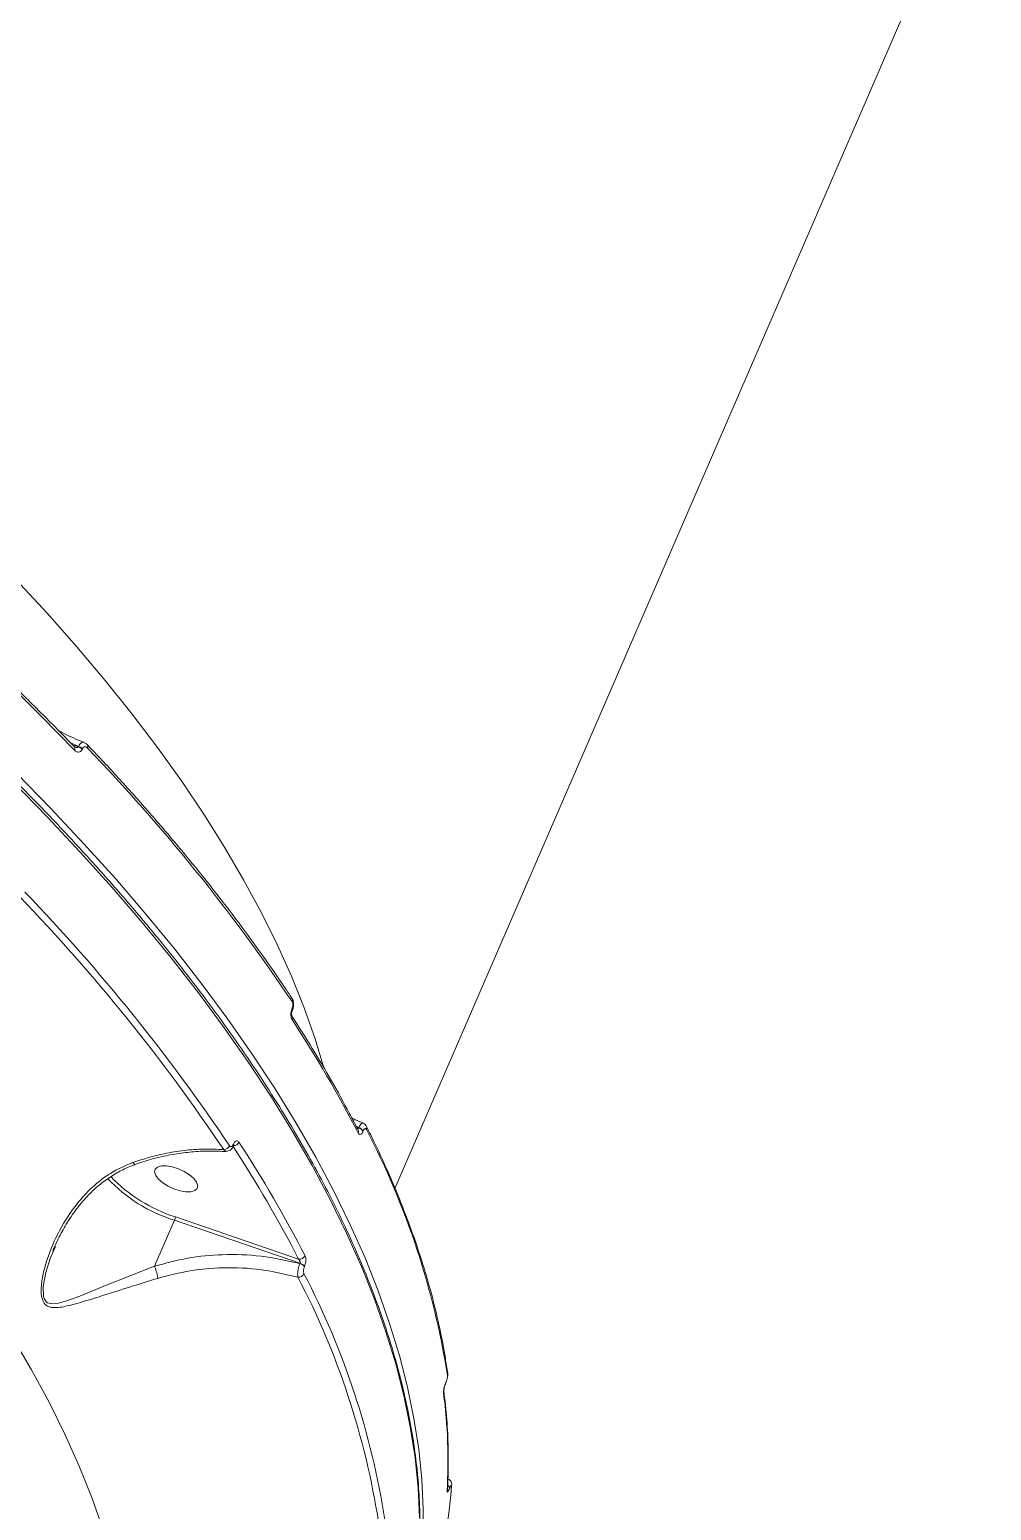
# Model space of a CAD drawing. Header units: millimetres. Extents: x -11024 to 8278, y -7837 to 5770.
# Drawn here: x 4329.5 to 4517.3, y 1737.1 to 2026.2 of the extents above; entities that cross this region are included whole.
import ezdxf

# ---------------------------------------------------------------- set-up
doc = ezdxf.new("R2010")
doc.units = ezdxf.units.MM
doc.layers.add('DIKOM_ОБЪЕКТ', color=7, linetype='Continuous')

msp = doc.modelspace()

# ---------------------------------------------------------------- linework, layer by layer
at = {"layer": 'DIKOM_ОБЪЕКТ', "color": 7, "linetype": 'Continuous', "lineweight": 15}
for p, q in [((4400.861, 1799.898), (4517.313, 2068.79)), ((4339.097, 1886.226), (4337.443, 1886.99)), ((4337.87, 1886.55), (4339.06, 1886.14)), ((4339.06, 1886.14), (4339.097, 1886.226)), ((4339.848, 1885.774), (4339.811, 1885.689)), ((4380.757, 1834.959), (4380.777, 1835.005)), ((4380.815, 1834.671), (4380.834, 1834.716)), ((4393.783, 1811.8), (4393.297, 1812.049)), ((4393.398, 1811.856), (4393.755, 1811.734)), ((4393.755, 1811.734), (4393.783, 1811.8)), ((4394.669, 1811.169), (4394.64, 1811.104)), ((4369.3, 1808.504), (4369.32, 1808.55)), ((4369.358, 1808.215), (4369.377, 1808.261)), ((4353.923, 1784.723), (4357.815, 1793.709)), ((4382.317, 1785.325), (4357.815, 1793.709)), ((4357.997, 1794.354), (4382.056, 1786.122)), ((4334.572, 1788.572), (4334.113, 1787.554)), ((4382.289, 1785.259), (4382.317, 1785.325)), ((4383.203, 1784.694), (4383.174, 1784.628)), ((4410.773, 1761.888), (4410.802, 1761.954)), ((4410.787, 1762.004), (4410.815, 1762.069)), ((4411.107, 1741.091), (4411.108, 1741.092)), ((4411.554, 1741.415), (4411.534, 1741.369))]:
    msp.add_line(p, q, dxfattribs=at)
at = {"layer": 'DIKOM_ОБЪЕКТ', "color": 7, "linetype": 'Continuous', "lineweight": 15, "flags": 128}
for points in [[(4326.833, 1918.784), (4332.934, 1912.204), (4338.757, 1905.627), (4344.297, 1899.06), (4349.549, 1892.507), (4354.508, 1885.975), (4359.168, 1879.47), (4363.527, 1872.999), (4367.58, 1866.566), (4371.323, 1860.179), (4374.753, 1853.843), (4377.865, 1847.565), (4380.659, 1841.349), (4383.13, 1835.201), (4385.278, 1829.128), (4387.004, 1823.472)], [(4338.269, 1885.501), (4335.056, 1888.811), (4331.782, 1892.12), (4328.446, 1895.426), (4325.05, 1898.729), (4321.594, 1902.028), (4318.08, 1905.323), (4314.506, 1908.612), (4310.876, 1911.896)], [(4405.662, 1735.668), (4405.391, 1741.463), (4404.791, 1747.364), (4403.861, 1753.365), (4402.602, 1759.461), (4401.015, 1765.648), (4399.102, 1771.919), (4396.865, 1778.27), (4394.304, 1784.696), (4391.422, 1791.19), (4388.222, 1797.748), (4384.706, 1804.363), (4380.878, 1811.031), (4376.74, 1817.746), (4372.296, 1824.502), (4367.55, 1831.293), (4362.506, 1838.114), (4357.167, 1844.959), (4351.539, 1851.821), (4345.627, 1858.696), (4339.434, 1865.578), (4332.967, 1872.461), (4326.231, 1879.338)], [(4326.945, 1880.989), (4333.682, 1874.112), (4340.149, 1867.229), (4346.342, 1860.347), (4352.254, 1853.472), (4357.882, 1846.609), (4363.221, 1839.764), (4368.265, 1832.943), (4373.011, 1826.152), (4377.455, 1819.396), (4381.593, 1812.682), (4385.421, 1806.014), (4388.937, 1799.398), (4392.137, 1792.84), (4395.019, 1786.346), (4397.579, 1779.921), (4399.817, 1773.57), (4401.73, 1767.298), (4403.317, 1761.112), (4404.576, 1755.015), (4405.506, 1749.014), (4406.106, 1743.114), (4406.376, 1737.318), (4406.377, 1733.762)], [(4358.912, 1799.463), (4360.045, 1799.272), (4361.024, 1799.285), (4361.77, 1799.501), (4362.223, 1799.903), (4362.345, 1800.458), (4362.127, 1801.122), (4361.586, 1801.839), (4360.767, 1802.553), (4359.735, 1803.206), (4358.574, 1803.744), (4357.379, 1804.123), (4356.246, 1804.315), (4355.267, 1804.301), (4354.521, 1804.085), (4354.068, 1803.683), (4353.946, 1803.128), (4354.164, 1802.465), (4354.705, 1801.747), (4355.524, 1801.033), (4356.556, 1800.381), (4357.716, 1799.843), (4358.912, 1799.463)], [(4334.113, 1787.554), (4333.515, 1786.227), (4332.688, 1783.531), (4332.186, 1780.791), (4332.256, 1778.787), (4332.363, 1778.433), (4332.821, 1777.744), (4333.001, 1777.611), (4333.934, 1777.355), (4335.192, 1777.492), (4336.569, 1777.878), (4339.332, 1778.912), (4344.018, 1780.84), (4349.274, 1782.948), (4353.922, 1784.72), (4353.923, 1784.721), (4353.923, 1784.721)], [(4343.852, 1733.475), (4341.705, 1739.548), (4339.234, 1745.696), (4336.44, 1751.912), (4333.327, 1758.191), (4329.898, 1764.527), (4326.155, 1770.914)], [(4410.772, 1761.886), (4410.786, 1761.93), (4410.787, 1762.004)], [(4410.803, 1761.957), (4410.814, 1761.996), (4410.815, 1762.069)], [(4411.107, 1741.089), (4411.095, 1740.988), (4411.043, 1740.82)], [(4411.945, 1742.051), (4411.931, 1741.944), (4411.881, 1741.785)]]:
    msp.add_lwpolyline(points, dxfattribs=at)
at = {"layer": 'DIKOM_ОБЪЕКТ', "color": 7, "linetype": 'Continuous', "lineweight": 15}
for centre, radius, start, end in [((4337.722, 1885.809), 0.628, 330.56439, 36.03625), ((4338.458, 1884.288), 1.947, 45.97522, 71.99574), ((4338.495, 1884.375), 1.946, 45.95179, 71.99247), ((4340.305, 1886.205), 0.607, 329.3264, 37.38999), ((4080.074, 1634.641), 362.106, 33.85956, 43.93713), ((4067.391, 1606.205), 361.305, 33.85945, 43.93708), ((4067.902, 1606.501), 362.075, 33.85898, 43.93744), ((4380.152, 1836.698), 0.689, 333.59746, 30.67853), ((4380.151, 1833.195), 0.687, 333.48801, 30.59092), ((4380.521, 1834.762), 0.308, 342.24974, 39.82772), ((4380.538, 1834.807), 0.31, 342.88079, 39.62987), ((4176.086, 1698.904), 244.634, 27.19797, 33.20895), ((4393.02, 1811.025), 0.72, 334.73448, 25.57475), ((4393.32, 1810.187), 1.607, 34.76286, 74.31658), ((4393.348, 1810.251), 1.609, 34.78805, 74.29139), ((4394.657, 1811.731), 0.711, 334.39788, 25.91147), ((4257.036, 1739.337), 155.926, 8.87049, 27.53645), ((4367.442, 1808.755), 1.246, 269.02079, 335.2134), ((4165.058, 1674.614), 243.972, 27.19712, 33.21002), ((4369.061, 1808.307), 0.31, 343.02654, 39.61155), ((4369.083, 1808.353), 0.308, 342.05452, 39.78951), ((4369.267, 1809.48), 1.25, 274.52559, 335.11411), ((4165.671, 1674.942), 244.691, 27.19839, 33.208), ((4366.617, 1822.319), 29.933, 223.09778, 252.89785), ((4367.271, 1823.289), 30.384, 223.90599, 252.22953), ((4355.829, 1794.618), 2.184, 335.38841, 353.05093), ((4382.239, 1787.289), 1.181, 261.12035, 334.68825), ((4381.853, 1783.71), 1.609, 34.78896, 74.29048), ((4381.879, 1783.773), 1.613, 34.8363, 74.24314), ((4382.035, 1783.773), 1.182, 264.31655, 334.56303), ((4243.955, 1710.666), 155.588, 8.87099, 27.53612), ((4244.832, 1711.175), 155.935, 8.87104, 27.5359), ((4410.386, 1763.695), 0.777, 336.18461, 7.71986), ((4409.635, 1760.31), 0.783, 336.29749, 7.21081), ((4308.685, 1746.731), 102.529, 356.69526, 7.43347), ((4328.329, 1747.534), 83.75, 336.76594, 356.06344), ((4410.826, 1741.252), 0.718, 9.41329, 62.77543), ((4410.833, 1741.293), 0.731, 9.61268, 63.69953)]:
    msp.add_arc(centre, radius, start, end, dxfattribs=at)
for points, knots in [([(4405.714, 1733.315), (4405.726, 1733.732), (4405.788, 1735.939), (4405.608, 1740.034), (4405.161, 1745.598), (4404.395, 1751.262), (4403.34, 1757.011), (4401.989, 1762.843), (4400.346, 1768.753), (4398.409, 1774.736), (4396.183, 1780.788), (4393.668, 1786.904), (4390.866, 1793.079), (4387.779, 1799.309), (4384.411, 1805.589), (4380.762, 1811.914), (4376.837, 1818.279), (4372.639, 1824.679), (4368.17, 1831.11), (4363.434, 1837.567), (4358.435, 1844.045), (4353.176, 1850.539), (4347.662, 1857.045), (4341.897, 1863.558), (4335.885, 1870.072), (4329.63, 1876.582), (4323.138, 1883.085), (4316.414, 1889.575), (4309.461, 1896.047), (4302.287, 1902.498), (4294.895, 1908.92), (4287.292, 1915.311), (4279.483, 1921.664), (4271.475, 1927.977), (4263.272, 1934.243), (4254.882, 1940.457), (4246.311, 1946.617), (4237.564, 1952.716), (4228.65, 1958.75), (4219.573, 1964.715), (4210.343, 1970.607), (4200.964, 1976.42), (4191.444, 1982.151), (4181.79, 1987.794), (4172.011, 1993.348), (4162.111, 1998.804), (4153.216, 2003.572), (4147.598, 2006.494), (4145.35, 2007.663)], [0, 0, 0, 0, 0.0051791, 0.0273899, 0.049613, 0.0718475, 0.0940928, 0.1163474, 0.1386105, 0.1608802, 0.1831555, 0.2054353, 0.2277182, 0.2500033, 0.2722902, 0.294578, 0.3168659, 0.3391542, 0.3614417, 0.3837286, 0.4060148, 0.4282998, 0.4505841, 0.4728672, 0.4951492, 0.5174302, 0.5397099, 0.561989, 0.5842664, 0.6065435, 0.6288197, 0.6510947, 0.6733691, 0.6956425, 0.7179154, 0.7401874, 0.7624591, 0.7847299, 0.8070003, 0.8292698, 0.8515395, 0.8738084, 0.8960771, 0.9183452, 0.9406131, 0.9628804, 0.985148, 1, 1, 1, 1]), ([(4338.23, 1886.179), (4337.126, 1887.32), (4333.925, 1890.631), (4328.444, 1896.106), (4321.711, 1902.596), (4315.82, 1908.081), (4312.141, 1911.397), (4310.848, 1912.564)], [0, 0, 0, 0, 0.1293311, 0.3751352, 0.6209357, 0.8667235, 1, 1, 1, 1]), ([(4340.161, 1887.022), (4339.965, 1887.096), (4338.427, 1887.682), (4336.764, 1888.447), (4335.357, 1889.218), (4335.193, 1889.307)], [0, 0, 0, 0, 0.1138958, 0.8968292, 1, 1, 1, 1]), ([(4338.317, 1886.104), (4338.318, 1886.101), (4338.322, 1886.096), (4338.258, 1886.16), (4338.226, 1886.191)], [0, 0, 0, 0, 0.5108417, 1, 1, 1, 1]), ([(4339.811, 1885.689), (4339.785, 1885.633), (4339.691, 1885.44), (4339.46, 1885.208), (4339.107, 1885.087), (4338.685, 1885.148), (4338.416, 1885.376), (4338.269, 1885.501)], [0, 0, 0, 0, 0.0796619, 0.2757592, 0.4707823, 0.7105231, 1, 1, 1, 1]), ([(4338.333, 1886.1), (4338.431, 1886.068), (4338.608, 1886.012), (4338.822, 1886.002), (4338.954, 1886.036), (4339.024, 1886.079), (4339.049, 1886.122), (4339.06, 1886.14)], [0, 0, 0, 0, 0.381816, 0.680865, 0.8047072, 0.9178355, 1, 1, 1, 1]), ([(4339.097, 1886.226), (4339.134, 1886.299), (4339.258, 1886.54), (4339.503, 1886.852), (4339.824, 1887.045), (4340.054, 1887.095), (4340.15, 1887.012), (4340.155, 1887.008)], [0, 0, 0, 0, 0.1225692, 0.4033027, 0.6724605, 0.9838857, 1, 1, 1, 1]), ([(4340.827, 1885.895), (4340.73, 1885.978), (4340.558, 1886.125), (4340.289, 1886.161), (4340.07, 1886.082), (4339.926, 1885.933), (4339.866, 1885.811), (4339.848, 1885.774)], [0, 0, 0, 0, 0.3026025, 0.5346402, 0.7254472, 0.9170544, 1, 1, 1, 1]), ([(4340.777, 1886.561), (4340.725, 1886.622), (4340.557, 1886.82), (4340.317, 1886.925), (4340.151, 1886.998)], [0, 0, 0, 0, 0.307957, 1, 1, 1, 1]), ([(4380.744, 1837.049), (4379.996, 1838.173), (4377.824, 1841.433), (4374.023, 1846.852), (4369.255, 1853.312), (4364.221, 1859.792), (4358.93, 1866.288), (4353.383, 1872.795), (4347.687, 1879.194), (4343.432, 1883.787), (4341.134, 1886.208), (4340.788, 1886.573)], [0, 0, 0, 0, 0.0688532, 0.1997293, 0.3306033, 0.4614724, 0.5923352, 0.7231926, 0.8540434, 0.978002, 1, 1, 1, 1]), ([(4380.834, 1834.715), (4380.834, 1834.715), (4380.939, 1834.926), (4381.064, 1835.44), (4381.07, 1836.223), (4380.945, 1836.778), (4380.758, 1837.012), (4380.734, 1837.043)], [0, 0, 0, 0, 0.0006851, 0.3035026, 0.6108932, 0.9486555, 1, 1, 1, 1]), ([(4380.777, 1835.005), (4380.802, 1835.069), (4380.864, 1835.231), (4380.921, 1835.531), (4380.929, 1835.867), (4380.881, 1836.176), (4380.806, 1836.32), (4380.769, 1836.391)], [0, 0, 0, 0, 0.1422514, 0.3570597, 0.5716273, 0.7857203, 1, 1, 1, 1]), ([(4380.766, 1832.888), (4380.711, 1832.995), (4380.601, 1833.21), (4380.53, 1833.673), (4380.542, 1834.176), (4380.627, 1834.624), (4380.72, 1834.864), (4380.757, 1834.959)], [0, 0, 0, 0, 0.2150547, 0.4300364, 0.6447147, 0.8592031, 1, 1, 1, 1]), ([(4380.742, 1833.546), (4380.742, 1833.547), (4380.74, 1833.548), (4380.714, 1833.617), (4380.687, 1833.751), (4380.673, 1833.95), (4380.686, 1834.195), (4380.733, 1834.441), (4380.785, 1834.607), (4380.811, 1834.66), (4380.815, 1834.667)], [0, 0, 0, 0, 0.0839414, 0.1948924, 0.3338208, 0.4742504, 0.6404881, 0.8192627, 0.9761937, 1, 1, 1, 1]), ([(4393.67, 1811.336), (4393.102, 1812.433), (4391.455, 1815.616), (4388.51, 1820.922), (4384.789, 1827.227), (4382.084, 1831.45), (4380.742, 1833.544)], [0, 0, 0, 0, 0.1499053, 0.4348018, 0.7197096, 1, 1, 1, 1]), ([(4394.66, 1812.697), (4394.136, 1812.898), (4393.378, 1813.189), (4392.668, 1813.561), (4392.449, 1813.676)], [0, 0, 0, 0, 0.6908205, 1, 1, 1, 1]), ([(4393.783, 1811.8), (4393.83, 1811.892), (4393.965, 1812.157), (4394.204, 1812.49), (4394.461, 1812.706), (4394.586, 1812.668), (4394.642, 1812.65)], [0, 0, 0, 0, 0.1549493, 0.446309, 0.7504292, 1, 1, 1, 1]), ([(4393.349, 1811.586), (4393.388, 1811.573), (4393.475, 1811.543), (4393.598, 1811.565), (4393.679, 1811.622), (4393.726, 1811.677), (4393.743, 1811.711), (4393.755, 1811.734)], [0, 0, 0, 0, 0.2527999, 0.5777078, 0.7937344, 0.8614962, 1, 1, 1, 1]), ([(4394.64, 1811.104), (4394.608, 1811.034), (4394.512, 1810.83), (4394.318, 1810.574), (4394.076, 1810.43), (4393.843, 1810.463), (4393.728, 1810.633), (4393.671, 1810.718)], [0, 0, 0, 0, 0.1082591, 0.3204246, 0.5430508, 0.7715873, 1, 1, 1, 1]), ([(4395.282, 1812.033), (4395.258, 1812.091), (4395.177, 1812.284), (4394.955, 1812.521), (4394.724, 1812.616), (4394.637, 1812.651)], [0, 0, 0, 0, 0.2077825, 0.7022115, 1, 1, 1, 1]), ([(4395.298, 1811.424), (4395.262, 1811.479), (4395.188, 1811.591), (4395.037, 1811.612), (4394.879, 1811.518), (4394.753, 1811.35), (4394.691, 1811.216), (4394.669, 1811.169)], [0, 0, 0, 0, 0.2288674, 0.4578084, 0.6785483, 0.8883744, 1, 1, 1, 1]), ([(4411.156, 1763.8), (4411.01, 1764.799), (4410.586, 1767.694), (4409.659, 1772.549), (4408.28, 1778.389), (4406.603, 1784.307), (4404.636, 1790.298), (4402.378, 1796.357), (4399.829, 1802.48), (4397.438, 1807.715), (4395.855, 1810.915), (4395.298, 1812.039)], [0, 0, 0, 0, 0.0652928, 0.1891255, 0.312992, 0.4369047, 0.5608538, 0.6848344, 0.8088359, 0.9328562, 1, 1, 1, 1]), ([(4349.718, 1805.013), (4351.753, 1805.638), (4355.068, 1806.657), (4359.696, 1807.372), (4363.589, 1807.678), (4366.128, 1807.566), (4367.421, 1807.508)], [0, 0, 0, 0, 0.3422142, 0.5572641, 0.7746008, 1, 1, 1, 1]), ([(4350.1, 1804.6), (4350.622, 1804.786), (4352.232, 1805.359), (4354.975, 1806.065), (4358.303, 1806.725), (4361.63, 1807.118), (4364.841, 1807.277), (4366.891, 1807.171), (4367.873, 1807.12)], [0, 0, 0, 0, 0.0878551, 0.2709857, 0.4556357, 0.6415068, 0.8281413, 1, 1, 1, 1]), ([(4367.878, 1807.202), (4367.814, 1807.205), (4367.643, 1807.213), (4367.506, 1807.395), (4367.421, 1807.508)], [0, 0, 0, 0, 0.3761811, 1, 1, 1, 1]), ([(4367.898, 1807.181), (4368.053, 1807.184), (4368.358, 1807.191), (4368.767, 1807.413), (4369.117, 1807.743), (4369.271, 1808.052), (4369.353, 1808.216)], [0, 0, 0, 0, 0.2386928, 0.4690431, 0.7163107, 1, 1, 1, 1]), ([(4368.574, 1808.232), (4368.619, 1808.179), (4368.709, 1808.072), (4368.881, 1808.048), (4369.055, 1808.132), (4369.2, 1808.298), (4369.272, 1808.445), (4369.3, 1808.504)], [0, 0, 0, 0, 0.21422336, 0.42838778, 0.64285631, 0.85762031, 1, 1, 1, 1]), ([(4369.32, 1808.55), (4369.362, 1808.637), (4369.468, 1808.856), (4369.684, 1809.105), (4369.944, 1809.231), (4370.2, 1809.194), (4370.334, 1809.034), (4370.401, 1808.954)], [0, 0, 0, 0, 0.140806, 0.355294, 0.5700005, 0.7849632, 1, 1, 1, 1]), ([(4369.377, 1808.257), (4369.393, 1808.291), (4369.427, 1808.368), (4369.466, 1808.418), (4369.466, 1808.418), (4369.466, 1808.418)], [0, 0, 0, 0, 0.3335697, 0.7480561, 1, 1, 1, 1]), ([(4354.573, 1782.361), (4352.942, 1781.86), (4349.388, 1780.77), (4344.276, 1779.158), (4339.937, 1777.773), (4336.952, 1776.952), (4335.102, 1776.637), (4333.822, 1776.625), (4332.742, 1776.999), (4332.183, 1777.728), (4331.804, 1778.875), (4331.721, 1780.632), (4332.143, 1783.273), (4333.205, 1787.07), (4335.244, 1791.799), (4338.293, 1796.522), (4341.72, 1800.225), (4345.305, 1803.105), (4348.209, 1804.36), (4349.718, 1805.013)], [0, 0, 0, 0, 0.0790189, 0.1721786, 0.2680561, 0.3287277, 0.3610592, 0.3938968, 0.4223318, 0.4513179, 0.459943, 0.4989915, 0.544604, 0.5914343, 0.6876179, 0.7865798, 0.8546742, 0.9244423, 1, 1, 1, 1]), ([(4334.036, 1787.595), (4334.281, 1788.189), (4334.933, 1789.769), (4336.257, 1792.297), (4338.026, 1795.084), (4339.97, 1797.545), (4342.013, 1799.665), (4344.156, 1801.444), (4346.498, 1802.952), (4348.491, 1803.992), (4349.741, 1804.41), (4350.126, 1804.539)], [0, 0, 0, 0, 0.0802267, 0.2137068, 0.3561237, 0.4922709, 0.6045432, 0.7235484, 0.8393805, 0.9504578, 1, 1, 1, 1]), ([(4350.08, 1804.667), (4350.069, 1804.657), (4350.025, 1804.617), (4349.905, 1804.74), (4349.785, 1804.904), (4349.732, 1804.991), (4349.718, 1805.013)], [0, 0, 0, 0, 0.1668035, 0.6565223, 0.9124055, 1, 1, 1, 1]), ([(4353.923, 1784.723), (4356.064, 1785.307), (4360.397, 1786.489), (4367.424, 1787.134), (4374.837, 1786.916), (4379.782, 1785.816), (4382.289, 1785.259)], [0, 0, 0, 0, 0.2328906, 0.4712975, 0.7319735, 1, 1, 1, 1]), ([(4383.306, 1786.784), (4383.341, 1786.699), (4383.419, 1786.511), (4383.469, 1786.102), (4383.451, 1785.62), (4383.364, 1785.123), (4383.257, 1784.837), (4383.203, 1784.694)], [0, 0, 0, 0, 0.1741687, 0.3895485, 0.5958415, 0.7979303, 1, 1, 1, 1]), ([(4353.923, 1784.721), (4353.923, 1784.721), (4353.923, 1784.722), (4353.923, 1784.722), (4353.923, 1784.723), (4353.923, 1784.723)], [0, 0, 0, 0, 0.3228757, 0.8923748, 1, 1, 1, 1]), ([(4354.573, 1782.361), (4354.567, 1782.412), (4354.55, 1782.563), (4354.485, 1782.921), (4354.352, 1783.467), (4354.152, 1784.127), (4353.999, 1784.523), (4353.923, 1784.721)], [0, 0, 0, 0, 0.0872934, 0.2535921, 0.5023605, 0.7512022, 1, 1, 1, 1]), ([(4381.918, 1782.596), (4379.555, 1783.151), (4374.76, 1784.278), (4367.644, 1784.565), (4360.817, 1784.005), (4356.67, 1782.913), (4354.573, 1782.361)], [0, 0, 0, 0, 0.2625673, 0.5326604, 0.7636424, 1, 1, 1, 1]), ([(4381.918, 1782.596), (4381.9, 1782.698), (4381.858, 1782.927), (4381.869, 1783.436), (4381.949, 1784.048), (4382.09, 1784.69), (4382.222, 1785.069), (4382.289, 1785.259)], [0, 0, 0, 0, 0.1700596, 0.3808158, 0.5866792, 0.7931289, 1, 1, 1, 1]), ([(4382.317, 1785.325), (4382.33, 1785.365), (4382.347, 1785.413), (4382.355, 1785.524), (4382.343, 1785.66), (4382.276, 1785.844), (4382.177, 1786.004), (4382.094, 1786.085), (4382.056, 1786.122)], [0, 0, 0, 0, 0.1443252, 0.1753026, 0.3624287, 0.5708036, 0.8046044, 1, 1, 1, 1]), ([(4383.174, 1784.628), (4383.139, 1784.534), (4383.068, 1784.345), (4383.011, 1784.019), (4382.999, 1783.705), (4383.031, 1783.441), (4383.081, 1783.319), (4383.103, 1783.265)], [0, 0, 0, 0, 0.2040443, 0.4080263, 0.6135398, 0.8264957, 1, 1, 1, 1]), ([(4411.015, 1762.562), (4411.058, 1762.738), (4411.15, 1763.12), (4411.197, 1763.511), (4411.155, 1763.746), (4411.145, 1763.803)], [0, 0, 0, 0, 0.3935559, 0.8522813, 1, 1, 1, 1]), ([(4410.351, 1759.995), (4410.346, 1760.072), (4410.335, 1760.244), (4410.379, 1760.63), (4410.476, 1761.093), (4410.616, 1761.576), (4410.73, 1761.861), (4410.787, 1762.004)], [0, 0, 0, 0, 0.1742167, 0.3896176, 0.5958353, 0.7978913, 1, 1, 1, 1]), ([(4410.411, 1760.411), (4410.411, 1760.41), (4410.411, 1760.409), (4410.41, 1760.483), (4410.422, 1760.635), (4410.464, 1760.899), (4410.546, 1761.248), (4410.658, 1761.609), (4410.739, 1761.803), (4410.773, 1761.886)], [0, 0, 0, 0, 0.0559441, 0.1515315, 0.2848322, 0.4482293, 0.643019, 0.847651, 1, 1, 1, 1]), ([(4410.8, 1761.958), (4410.814, 1761.988), (4410.896, 1762.166), (4410.976, 1762.386), (4411.014, 1762.558), (4411.015, 1762.562)], [0, 0, 0, 0, 0.1657758, 0.9807692, 1, 1, 1, 1]), ([(4410.815, 1762.069), (4410.853, 1762.163), (4410.928, 1762.351), (4411.02, 1762.668), (4411.082, 1762.97), (4411.11, 1763.22), (4411.101, 1763.331), (4411.097, 1763.381)], [0, 0, 0, 0, 0.2039945, 0.408039, 0.6135255, 0.8265802, 1, 1, 1, 1]), ([(4411.107, 1741.089), (4411.156, 1742.027), (4411.297, 1744.74), (4411.299, 1749.307), (4411.043, 1754.802), (4410.622, 1758.541), (4410.412, 1760.406)], [0, 0, 0, 0, 0.1499056, 0.4336134, 0.7174317, 1, 1, 1, 1]), ([(4411.534, 1741.369), (4411.495, 1741.282), (4411.396, 1741.06), (4411.251, 1740.794), (4411.125, 1740.636), (4411.046, 1740.629), (4411.044, 1740.756), (4411.043, 1740.82)], [0, 0, 0, 0, 0.1408082, 0.3553126, 0.5700509, 0.7849784, 1, 1, 1, 1]), ([(4411.938, 1742.05), (4411.943, 1742.093), (4411.956, 1742.206), (4411.928, 1742.435), (4411.823, 1742.721), (4411.618, 1742.993), (4411.413, 1743.098), (4411.312, 1743.15)], [0, 0, 0, 0, 0.1159234, 0.3062548, 0.5224809, 0.7650299, 1, 1, 1, 1]), ([(4411.881, 1741.785), (4411.88, 1741.827), (4411.88, 1741.912), (4411.828, 1741.907), (4411.744, 1741.801), (4411.647, 1741.623), (4411.581, 1741.474), (4411.554, 1741.415)], [0, 0, 0, 0, 0.2143194, 0.4284365, 0.6429136, 0.8576494, 1, 1, 1, 1])]:
    msp.add_open_spline(points, degree=3, knots=knots, dxfattribs=at)

doc.saveas('drawing.dxf')
